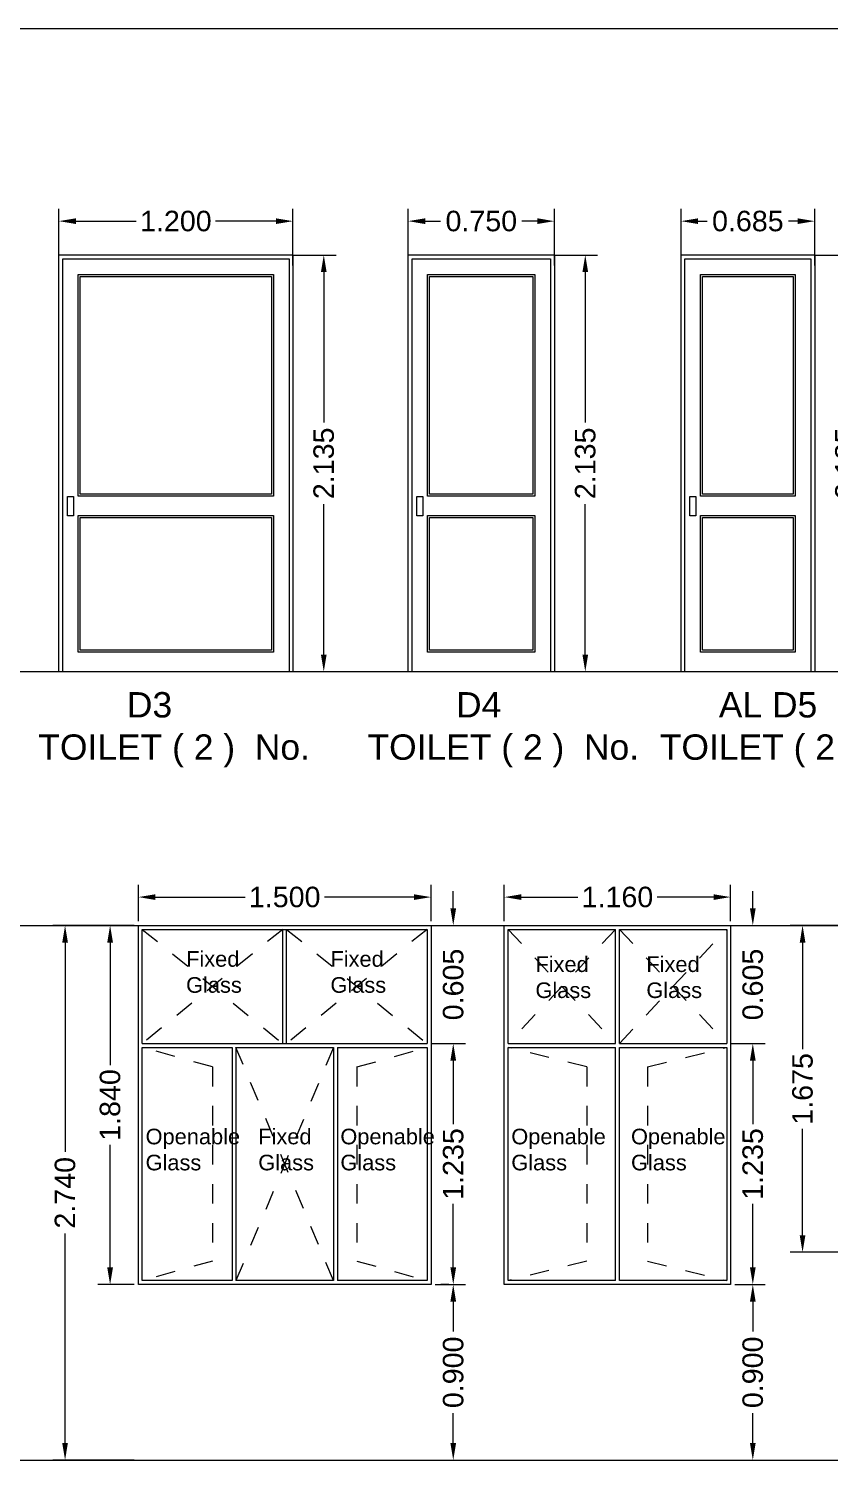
# Model space of a CAD drawing. Header units: millimetres. Extents: x 1898 to 3725, y 783 to 1532.
# Drawn here: x 3068.2 to 3072.3, y 1030.72 to 1038.1 of the extents above; entities that cross this region are included whole.
import ezdxf

# ---------------------------------------------------------------- set-up
doc = ezdxf.new("R2010")
doc.units = ezdxf.units.MM
doc.linetypes.add('DASHED2', pattern=[0.375, 0.25, -0.125])
doc.layers.get('Defpoints').update_dxf_attribs({"lineweight": 15})
for name, color, linetype, lineweight in [('dim.1', 6, 'Continuous', 18), ('Door', 54, 'Continuous', 18), ('FLOOR FINISH', 10, 'Continuous', 15), ('HIDDEN-2', 1, 'DASHED2', 9), ('Text-2', 180, 'Continuous', 25), ('Text.', 7, 'Continuous', 15), ('Window', 150, 'Continuous', 15)]:
    doc.layers.add(name, color=color, linetype=linetype, lineweight=lineweight)
doc.styles.add('L120', font='arial.ttf', dxfattribs={"height": 0.6})
doc.styles.add('Tabrej', font='arial.ttf')
doc.dimstyles.new('DIMEN', dxfattribs={"dimtxt": 0.3, "dimasz": 0.25, "dimexe": 0.18, "dimexo": 0.0625, "dimgap": 0.09, "dimtad": 0, "dimdec": 3, "dimzin": 0, "dimdsep": 46, "dimtxsty": 'Tabrej', "dimcen": 0, "dimclrd": 256, "dimclre": 256, "dimclrt": 7, "dimadec": 0, "dimazin": 0, "dimtfac": 1, "dimtdec": 3, "dimtofl": 0, "dimtmove": 0, "dimatfit": 1, "dimfxl": 0, "dimtolj": 1, "dimtzin": 0, "dimlwd": -1, "dimlwe": -1, "dimarcsym": 0})

# ---------------------------------------------------------------- blocks, each defined once
blk = doc.blocks.new('*D493')
at = {"layer": 'Defpoints', "color": 0, "lineweight": 15, "ltscale": 0.05, "transparency": 16777216}
for p in [(3069.5512, 1037.1193), (3068.3512, 1036.8695), (3069.5512, 1036.8695)]:
    blk.add_point(p, dxfattribs=at)
at = {"layer": 'dim.1', "ltscale": 0.05, "transparency": 16777216}
for p, q in [((3068.3512, 1036.8914), (3068.3512, 1037.1823)), ((3069.5512, 1036.8914), (3069.5512, 1037.1823)), ((3068.4387, 1037.1193), (3068.7477, 1037.1193)), ((3069.4637, 1037.1193), (3069.1548, 1037.1193))]:
    blk.add_line(p, q, dxfattribs=at)
at = {"layer": 'dim.1', "lineweight": 15, "ltscale": 0.05, "transparency": 16777216}
for points in [[(3068.4387, 1037.1339), (3068.4387, 1037.1047), (3068.3512, 1037.1193)], [(3069.4637, 1037.1339), (3069.4637, 1037.1047), (3069.5512, 1037.1193)]]:
    blk.add_solid(points, dxfattribs=at)
at = {"layer": 'dim.1', "color": 7, "ltscale": 0.05, "transparency": 16777216, "insert": (3068.9512, 1037.1193), "char_height": 0.105, "attachment_point": 5, "style": 'Tabrej'}
blk.add_mtext('\\A1;1.200', dxfattribs=at)
blk = doc.blocks.new('*D494')
at = {"layer": 'Defpoints', "color": 0, "lineweight": 15, "ltscale": 0.05, "transparency": 16777216}
for p in [(3069.5312, 1036.9458), (3069.7094, 1036.9458), (3069.5512, 1034.8108)]:
    blk.add_point(p, dxfattribs=at)
at = {"layer": 'dim.1', "ltscale": 0.05, "transparency": 16777216}
for p, q in [((3069.5531, 1036.9458), (3069.7724, 1036.9458)), ((3069.7094, 1036.8583), (3069.7094, 1036.0882)), ((3069.7094, 1034.8983), (3069.7094, 1035.6683)), ((3069.5731, 1034.8108), (3069.7724, 1034.8108))]:
    blk.add_line(p, q, dxfattribs=at)
at = {"layer": 'dim.1', "lineweight": 15, "ltscale": 0.05, "transparency": 16777216}
for points in [[(3069.6948, 1036.8583), (3069.7239, 1036.8583), (3069.7094, 1036.9458)], [(3069.6948, 1034.8983), (3069.7239, 1034.8983), (3069.7094, 1034.8108)]]:
    blk.add_solid(points, dxfattribs=at)
at = {"layer": 'dim.1', "color": 7, "ltscale": 0.05, "transparency": 16777216, "insert": (3069.7094, 1035.8783), "char_height": 0.105, "attachment_point": 5, "rotation": 90, "style": 'Tabrej'}
blk.add_mtext('\\A1;2.135', dxfattribs=at)
blk = doc.blocks.new('*D495')
at = {"layer": 'Defpoints', "color": 0, "lineweight": 15, "ltscale": 0.05, "transparency": 16777216}
for p in [(3070.8919, 1037.1193), (3070.1419, 1036.8695), (3070.8919, 1036.8695)]:
    blk.add_point(p, dxfattribs=at)
at = {"layer": 'dim.1', "ltscale": 0.05, "transparency": 16777216}
for p, q in [((3070.1419, 1036.8914), (3070.1419, 1037.1823)), ((3070.8919, 1036.8914), (3070.8919, 1037.1823)), ((3070.2294, 1037.1193), (3070.3084, 1037.1193)), ((3070.8044, 1037.1193), (3070.7254, 1037.1193))]:
    blk.add_line(p, q, dxfattribs=at)
at = {"layer": 'dim.1', "lineweight": 15, "ltscale": 0.05, "transparency": 16777216}
for points in [[(3070.2294, 1037.1339), (3070.2294, 1037.1047), (3070.1419, 1037.1193)], [(3070.8044, 1037.1339), (3070.8044, 1037.1047), (3070.8919, 1037.1193)]]:
    blk.add_solid(points, dxfattribs=at)
at = {"layer": 'dim.1', "color": 7, "ltscale": 0.05, "transparency": 16777216, "insert": (3070.5169, 1037.1193), "char_height": 0.105, "attachment_point": 5, "style": 'Tabrej'}
blk.add_mtext('\\A1;0.750', dxfattribs=at)
blk = doc.blocks.new('*D496')
at = {"layer": 'Defpoints', "color": 0, "lineweight": 15, "ltscale": 0.05, "transparency": 16777216}
for p in [(3070.8719, 1036.9458), (3071.05, 1036.9458), (3070.8919, 1034.8108)]:
    blk.add_point(p, dxfattribs=at)
at = {"layer": 'dim.1', "ltscale": 0.05, "transparency": 16777216}
for p, q in [((3070.8938, 1036.9458), (3071.113, 1036.9458)), ((3071.05, 1036.8583), (3071.05, 1036.0882)), ((3071.05, 1034.8983), (3071.05, 1035.6683)), ((3070.9138, 1034.8108), (3071.113, 1034.8108))]:
    blk.add_line(p, q, dxfattribs=at)
at = {"layer": 'dim.1', "lineweight": 15, "ltscale": 0.05, "transparency": 16777216}
for points in [[(3071.0354, 1036.8583), (3071.0646, 1036.8583), (3071.05, 1036.9458)], [(3071.0354, 1034.8983), (3071.0646, 1034.8983), (3071.05, 1034.8108)]]:
    blk.add_solid(points, dxfattribs=at)
at = {"layer": 'dim.1', "color": 7, "ltscale": 0.05, "transparency": 16777216, "insert": (3071.05, 1035.8783), "char_height": 0.105, "attachment_point": 5, "rotation": 90, "style": 'Tabrej'}
blk.add_mtext('\\A1;2.135', dxfattribs=at)
blk = doc.blocks.new('*D497')
at = {"layer": 'Defpoints', "color": 0, "lineweight": 15, "ltscale": 0.05, "transparency": 16777216}
for p in [(3072.2258, 1037.1193), (3071.5408, 1036.8695), (3072.2258, 1036.8695)]:
    blk.add_point(p, dxfattribs=at)
at = {"layer": 'dim.1', "ltscale": 0.05, "transparency": 16777216}
for p, q in [((3071.5408, 1036.8914), (3071.5408, 1037.1823)), ((3072.2258, 1036.8914), (3072.2258, 1037.1823)), ((3071.6283, 1037.1193), (3071.6742, 1037.1193)), ((3072.1383, 1037.1193), (3072.0923, 1037.1193))]:
    blk.add_line(p, q, dxfattribs=at)
at = {"layer": 'dim.1', "lineweight": 15, "ltscale": 0.05, "transparency": 16777216}
for points in [[(3071.6283, 1037.1339), (3071.6283, 1037.1047), (3071.5408, 1037.1193)], [(3072.1383, 1037.1339), (3072.1383, 1037.1047), (3072.2258, 1037.1193)]]:
    blk.add_solid(points, dxfattribs=at)
at = {"layer": 'dim.1', "color": 7, "ltscale": 0.05, "transparency": 16777216, "insert": (3071.8833, 1037.1193), "char_height": 0.105, "attachment_point": 5, "style": 'Tabrej'}
blk.add_mtext('\\A1;0.685', dxfattribs=at)
blk = doc.blocks.new('*D498')
at = {"layer": 'Defpoints', "color": 0, "lineweight": 15, "ltscale": 0.05, "transparency": 16777216}
for p in [(3072.2058, 1036.9458), (3072.3839, 1036.9458), (3072.2258, 1034.8108)]:
    blk.add_point(p, dxfattribs=at)
at = {"layer": 'dim.1', "ltscale": 0.05, "transparency": 16777216}
for p, q in [((3072.2276, 1036.9458), (3072.4469, 1036.9458)), ((3072.3839, 1036.8583), (3072.3839, 1036.0882)), ((3072.3839, 1034.8983), (3072.3839, 1035.6683)), ((3072.2476, 1034.8108), (3072.4469, 1034.8108))]:
    blk.add_line(p, q, dxfattribs=at)
at = {"layer": 'dim.1', "lineweight": 15, "ltscale": 0.05, "transparency": 16777216}
for points in [[(3072.3693, 1036.8583), (3072.3985, 1036.8583), (3072.3839, 1036.9458)], [(3072.3693, 1034.8983), (3072.3985, 1034.8983), (3072.3839, 1034.8108)]]:
    blk.add_solid(points, dxfattribs=at)
at = {"layer": 'dim.1', "color": 7, "ltscale": 0.05, "transparency": 16777216, "insert": (3072.3839, 1035.8783), "char_height": 0.105, "attachment_point": 5, "rotation": 90, "style": 'Tabrej'}
blk.add_mtext('\\A1;2.135', dxfattribs=at)
blk = doc.blocks.new('*D505')
at = {"layer": 'Defpoints', "color": 0, "lineweight": 15, "ltscale": 0.05, "transparency": 16777216}
for p in [(3070.3731, 1031.6703), (3070.2591, 1030.7703), (3070.3731, 1030.7703)]:
    blk.add_point(p, dxfattribs=at)
at = {"layer": 'dim.1', "ltscale": 0.05, "transparency": 16777216}
for p, q in [((3070.3512, 1031.6703), (3070.3101, 1031.6703)), ((3070.3731, 1031.5828), (3070.3731, 1031.4288)), ((3070.3731, 1030.8578), (3070.3731, 1031.0118)), ((3070.281, 1030.7703), (3070.4361, 1030.7703))]:
    blk.add_line(p, q, dxfattribs=at)
at = {"layer": 'dim.1', "lineweight": 15, "ltscale": 0.05, "transparency": 16777216}
for points in [[(3070.3585, 1031.5828), (3070.3876, 1031.5828), (3070.3731, 1031.6703)], [(3070.3585, 1030.8578), (3070.3876, 1030.8578), (3070.3731, 1030.7703)]]:
    blk.add_solid(points, dxfattribs=at)
at = {"layer": 'dim.1', "color": 7, "ltscale": 0.05, "transparency": 16777216, "insert": (3070.3731, 1031.2203), "char_height": 0.105, "attachment_point": 5, "rotation": 90, "style": 'Tabrej'}
blk.add_mtext('\\A1;0.900', dxfattribs=at)
blk = doc.blocks.new('*D506')
at = {"layer": 'Defpoints', "color": 0, "lineweight": 15, "ltscale": 0.05, "transparency": 16777216}
for p in [(3070.2591, 1033.5103), (3070.2391, 1032.9053), (3070.3731, 1032.9053)]:
    blk.add_point(p, dxfattribs=at)
at = {"layer": 'dim.1', "ltscale": 0.05, "transparency": 16777216}
for p, q in [((3070.3731, 1033.5978), (3070.3731, 1033.6853)), ((3070.281, 1033.5103), (3070.4361, 1033.5103)), ((3070.261, 1032.9053), (3070.4361, 1032.9053)), ((3070.3731, 1032.8178), (3070.3731, 1032.7303))]:
    blk.add_line(p, q, dxfattribs=at)
at = {"layer": 'dim.1', "lineweight": 15, "ltscale": 0.05, "transparency": 16777216}
for points in [[(3070.3585, 1033.5978), (3070.3876, 1033.5978), (3070.3731, 1033.5103)], [(3070.3585, 1032.8178), (3070.3876, 1032.8178), (3070.3731, 1032.9053)]]:
    blk.add_solid(points, dxfattribs=at)
at = {"layer": 'dim.1', "color": 7, "ltscale": 0.05, "transparency": 16777216, "insert": (3070.3731, 1033.2078), "char_height": 0.105, "attachment_point": 5, "rotation": 90, "style": 'Tabrej'}
blk.add_mtext('\\A1;0.605', dxfattribs=at)
blk = doc.blocks.new('*D507')
at = {"layer": 'Defpoints', "color": 0, "lineweight": 15, "ltscale": 0.05, "transparency": 16777216}
for p in [(3070.2391, 1032.9053), (3070.3731, 1032.9053), (3070.2591, 1031.6703)]:
    blk.add_point(p, dxfattribs=at)
at = {"layer": 'dim.1', "ltscale": 0.05, "transparency": 16777216}
for p, q in [((3070.261, 1032.9053), (3070.4361, 1032.9053)), ((3070.3731, 1032.8178), (3070.3731, 1032.4919)), ((3070.3731, 1031.7578), (3070.3731, 1032.0837)), ((3070.281, 1031.6703), (3070.4361, 1031.6703))]:
    blk.add_line(p, q, dxfattribs=at)
at = {"layer": 'dim.1', "lineweight": 15, "ltscale": 0.05, "transparency": 16777216}
for points in [[(3070.3585, 1032.8178), (3070.3876, 1032.8178), (3070.3731, 1032.9053)], [(3070.3585, 1031.7578), (3070.3876, 1031.7578), (3070.3731, 1031.6703)]]:
    blk.add_solid(points, dxfattribs=at)
at = {"layer": 'dim.1', "color": 7, "ltscale": 0.05, "transparency": 16777216, "insert": (3070.3731, 1032.2878), "char_height": 0.105, "attachment_point": 5, "rotation": 90, "style": 'Tabrej'}
blk.add_mtext('\\A1;1.235', dxfattribs=at)
blk = doc.blocks.new('*D508')
at = {"layer": 'Defpoints', "color": 0, "lineweight": 15, "ltscale": 0.05, "transparency": 16777216}
for p in [(3068.7591, 1033.6556), (3068.7591, 1033.5103), (3070.2591, 1033.5103)]:
    blk.add_point(p, dxfattribs=at)
at = {"layer": 'dim.1', "ltscale": 0.05, "transparency": 16777216}
for p, q in [((3068.7591, 1033.5322), (3068.7591, 1033.7186)), ((3070.2591, 1033.5322), (3070.2591, 1033.7186)), ((3068.8466, 1033.6556), (3069.3056, 1033.6556)), ((3070.1716, 1033.6556), (3069.7127, 1033.6556))]:
    blk.add_line(p, q, dxfattribs=at)
at = {"layer": 'dim.1', "lineweight": 15, "ltscale": 0.05, "transparency": 16777216}
for points in [[(3068.8466, 1033.6702), (3068.8466, 1033.641), (3068.7591, 1033.6556)], [(3070.1716, 1033.6702), (3070.1716, 1033.641), (3070.2591, 1033.6556)]]:
    blk.add_solid(points, dxfattribs=at)
at = {"layer": 'dim.1', "color": 7, "ltscale": 0.05, "transparency": 16777216, "insert": (3069.5091, 1033.6556), "char_height": 0.105, "attachment_point": 5, "style": 'Tabrej'}
blk.add_mtext('\\A1;1.500', dxfattribs=at)
blk = doc.blocks.new('*D509')
at = {"layer": 'Defpoints', "color": 0, "lineweight": 15, "ltscale": 0.05, "transparency": 16777216}
for p in [(3068.7591, 1033.5103), (3068.6141, 1031.6703), (3068.7591, 1031.6703)]:
    blk.add_point(p, dxfattribs=at)
at = {"layer": 'dim.1', "ltscale": 0.05, "transparency": 16777216}
for p, q in [((3068.7373, 1033.5103), (3068.5511, 1033.5103)), ((3068.6141, 1033.4228), (3068.6141, 1032.7938)), ((3068.6141, 1031.7578), (3068.6141, 1032.3868)), ((3068.7373, 1031.6703), (3068.5511, 1031.6703))]:
    blk.add_line(p, q, dxfattribs=at)
at = {"layer": 'dim.1', "lineweight": 15, "ltscale": 0.05, "transparency": 16777216}
for points in [[(3068.5995, 1033.4228), (3068.6287, 1033.4228), (3068.6141, 1033.5103)], [(3068.5995, 1031.7578), (3068.6287, 1031.7578), (3068.6141, 1031.6703)]]:
    blk.add_solid(points, dxfattribs=at)
at = {"layer": 'dim.1', "color": 7, "ltscale": 0.05, "transparency": 16777216, "insert": (3068.6141, 1032.5903), "char_height": 0.105, "attachment_point": 5, "rotation": 90, "style": 'Tabrej'}
blk.add_mtext('\\A1;1.840', dxfattribs=at)
blk = doc.blocks.new('*D510')
at = {"layer": 'Defpoints', "color": 0, "lineweight": 15, "ltscale": 0.05, "transparency": 16777216}
for p in [(3068.7591, 1033.5103), (3068.3832, 1030.7703), (3068.7591, 1030.7703)]:
    blk.add_point(p, dxfattribs=at)
at = {"layer": 'dim.1', "ltscale": 0.05, "transparency": 16777216}
for p, q in [((3068.7373, 1033.5103), (3068.3202, 1033.5103)), ((3068.3832, 1033.4228), (3068.3832, 1032.3497)), ((3068.3832, 1030.8578), (3068.3832, 1031.9309)), ((3068.7373, 1030.7703), (3068.3202, 1030.7703))]:
    blk.add_line(p, q, dxfattribs=at)
at = {"layer": 'dim.1', "lineweight": 15, "ltscale": 0.05, "transparency": 16777216}
for points in [[(3068.3686, 1033.4228), (3068.3977, 1033.4228), (3068.3832, 1033.5103)], [(3068.3686, 1030.8578), (3068.3977, 1030.8578), (3068.3832, 1030.7703)]]:
    blk.add_solid(points, dxfattribs=at)
at = {"layer": 'dim.1', "color": 7, "ltscale": 0.05, "transparency": 16777216, "insert": (3068.3832, 1032.1403), "char_height": 0.105, "attachment_point": 5, "rotation": 90, "style": 'Tabrej'}
blk.add_mtext('\\A1;2.740', dxfattribs=at)
blk = doc.blocks.new('*D513')
at = {"layer": 'Defpoints', "color": 0, "lineweight": 15, "ltscale": 0.05, "transparency": 16777216}
for p in [(3071.7948, 1033.5103), (3071.7748, 1032.9053), (3071.9087, 1032.9053)]:
    blk.add_point(p, dxfattribs=at)
at = {"layer": 'dim.1', "ltscale": 0.05, "transparency": 16777216}
for p, q in [((3071.9087, 1033.5978), (3071.9087, 1033.6853)), ((3071.8167, 1033.5103), (3071.9717, 1033.5103)), ((3071.7967, 1032.9053), (3071.9717, 1032.9053)), ((3071.9087, 1032.8178), (3071.9087, 1032.7303))]:
    blk.add_line(p, q, dxfattribs=at)
at = {"layer": 'dim.1', "lineweight": 15, "ltscale": 0.05, "transparency": 16777216}
for points in [[(3071.8941, 1033.5978), (3071.9233, 1033.5978), (3071.9087, 1033.5103)], [(3071.8941, 1032.8178), (3071.9233, 1032.8178), (3071.9087, 1032.9053)]]:
    blk.add_solid(points, dxfattribs=at)
at = {"layer": 'dim.1', "color": 7, "ltscale": 0.05, "transparency": 16777216, "insert": (3071.9087, 1033.2078), "char_height": 0.105, "attachment_point": 5, "rotation": 90, "style": 'Tabrej'}
blk.add_mtext('\\A1;0.605', dxfattribs=at)
blk = doc.blocks.new('*D514')
at = {"layer": 'Defpoints', "color": 0, "lineweight": 15, "ltscale": 0.05, "transparency": 16777216}
for p in [(3071.7748, 1032.9053), (3071.9087, 1032.9053), (3071.7948, 1031.6703)]:
    blk.add_point(p, dxfattribs=at)
at = {"layer": 'dim.1', "ltscale": 0.05, "transparency": 16777216}
for p, q in [((3071.7967, 1032.9053), (3071.9717, 1032.9053)), ((3071.9087, 1032.8178), (3071.9087, 1032.4919)), ((3071.9087, 1031.7578), (3071.9087, 1032.0837)), ((3071.8167, 1031.6703), (3071.9717, 1031.6703))]:
    blk.add_line(p, q, dxfattribs=at)
at = {"layer": 'dim.1', "lineweight": 15, "ltscale": 0.05, "transparency": 16777216}
for points in [[(3071.8941, 1032.8178), (3071.9233, 1032.8178), (3071.9087, 1032.9053)], [(3071.8941, 1031.7578), (3071.9233, 1031.7578), (3071.9087, 1031.6703)]]:
    blk.add_solid(points, dxfattribs=at)
at = {"layer": 'dim.1', "color": 7, "ltscale": 0.05, "transparency": 16777216, "insert": (3071.9087, 1032.2878), "char_height": 0.105, "attachment_point": 5, "rotation": 90, "style": 'Tabrej'}
blk.add_mtext('\\A1;1.235', dxfattribs=at)
blk = doc.blocks.new('*D515')
at = {"layer": 'Defpoints', "color": 0, "lineweight": 15, "ltscale": 0.05, "transparency": 16777216}
for p in [(3070.6348, 1033.6556), (3070.6348, 1033.5103), (3071.7948, 1033.5103)]:
    blk.add_point(p, dxfattribs=at)
at = {"layer": 'dim.1', "ltscale": 0.05, "transparency": 16777216}
for p, q in [((3070.6348, 1033.5322), (3070.6348, 1033.7186)), ((3071.7948, 1033.5322), (3071.7948, 1033.7186)), ((3070.7223, 1033.6556), (3071.0113, 1033.6556)), ((3071.7073, 1033.6556), (3071.4183, 1033.6556))]:
    blk.add_line(p, q, dxfattribs=at)
at = {"layer": 'dim.1', "lineweight": 15, "ltscale": 0.05, "transparency": 16777216}
for points in [[(3070.7223, 1033.6702), (3070.7223, 1033.641), (3070.6348, 1033.6556)], [(3071.7073, 1033.6702), (3071.7073, 1033.641), (3071.7948, 1033.6556)]]:
    blk.add_solid(points, dxfattribs=at)
at = {"layer": 'dim.1', "color": 7, "ltscale": 0.05, "transparency": 16777216, "insert": (3071.2148, 1033.6556), "char_height": 0.105, "attachment_point": 5, "style": 'Tabrej'}
blk.add_mtext('\\A1;1.160', dxfattribs=at)
blk = doc.blocks.new('*D516')
at = {"layer": 'Defpoints', "color": 0, "lineweight": 15, "ltscale": 0.05, "transparency": 16777216}
for p in [(3071.8646, 1031.6703), (3071.863, 1030.7703), (3071.9087, 1030.7703)]:
    blk.add_point(p, dxfattribs=at)
at = {"layer": 'dim.1', "ltscale": 0.05, "transparency": 16777216}
for p, q in [((3071.8865, 1031.6703), (3071.9717, 1031.6703)), ((3071.9087, 1031.5828), (3071.9087, 1031.4288)), ((3071.9087, 1030.8578), (3071.9087, 1031.0118)), ((3071.8848, 1030.7703), (3071.9717, 1030.7703))]:
    blk.add_line(p, q, dxfattribs=at)
at = {"layer": 'dim.1', "lineweight": 15, "ltscale": 0.05, "transparency": 16777216}
for points in [[(3071.8941, 1031.5828), (3071.9233, 1031.5828), (3071.9087, 1031.6703)], [(3071.8941, 1030.8578), (3071.9233, 1030.8578), (3071.9087, 1030.7703)]]:
    blk.add_solid(points, dxfattribs=at)
at = {"layer": 'dim.1', "color": 7, "ltscale": 0.05, "transparency": 16777216, "insert": (3071.9087, 1031.2203), "char_height": 0.105, "attachment_point": 5, "rotation": 90, "style": 'Tabrej'}
blk.add_mtext('\\A1;0.900', dxfattribs=at)
blk = doc.blocks.new('*D539')
at = {"layer": 'Defpoints', "color": 0, "lineweight": 15, "ltscale": 0.05, "transparency": 16777216}
for p in [(3072.3747, 1033.5103), (3072.1637, 1031.8353), (3072.3747, 1031.8353)]:
    blk.add_point(p, dxfattribs=at)
at = {"layer": 'dim.1', "ltscale": 0.05, "transparency": 16777216}
for p, q in [((3072.3528, 1033.5103), (3072.1007, 1033.5103)), ((3072.1637, 1033.4228), (3072.1637, 1032.8769)), ((3072.1637, 1031.9228), (3072.1637, 1032.4687)), ((3072.3528, 1031.8353), (3072.1007, 1031.8353))]:
    blk.add_line(p, q, dxfattribs=at)
at = {"layer": 'dim.1', "lineweight": 15, "ltscale": 0.05, "transparency": 16777216}
for points in [[(3072.1492, 1033.4228), (3072.1783, 1033.4228), (3072.1637, 1033.5103)], [(3072.1492, 1031.9228), (3072.1783, 1031.9228), (3072.1637, 1031.8353)]]:
    blk.add_solid(points, dxfattribs=at)
at = {"layer": 'dim.1', "color": 7, "ltscale": 0.05, "transparency": 16777216, "insert": (3072.1637, 1032.6728), "char_height": 0.105, "attachment_point": 5, "rotation": 90, "style": 'Tabrej'}
blk.add_mtext('\\A1;1.675', dxfattribs=at)

msp = doc.modelspace()

# ---------------------------------------------------------------- linework, layer by layer
at = {"layer": 'Defpoints', "linetype": 'Continuous'}
msp.add_lwpolyline([(3090.4188, 1038.1049), (3058.7506, 1038.1049), (3058.7506, 1023.9228), (3090.4188, 1023.9228)], close=True, dxfattribs=at)
at = {"layer": 'Door', "ltscale": 0.05}
for p, q in [((3068.3512, 1034.8108), (3068.3512, 1036.9458)), ((3069.5512, 1036.9458), (3068.3512, 1036.9458)), ((3069.5512, 1036.9458), (3069.5512, 1034.8108)), ((3070.1419, 1034.8108), (3070.1419, 1036.9458)), ((3070.8919, 1036.9458), (3070.1419, 1036.9458)), ((3070.8919, 1036.9458), (3070.8919, 1034.8108)), ((3071.5408, 1034.8108), (3071.5408, 1036.9458)), ((3072.2258, 1036.9458), (3071.5408, 1036.9458)), ((3072.2258, 1036.9458), (3072.2258, 1034.8108))]:
    msp.add_line(p, q, dxfattribs=at)
for points in [[(3068.3712, 1034.8108), (3068.3712, 1036.9258), (3069.5312, 1036.9258), (3069.5312, 1034.8108)], [(3070.1619, 1034.8108), (3070.1619, 1036.9258), (3070.8719, 1036.9258), (3070.8719, 1034.8108)], [(3071.5608, 1034.8108), (3071.5608, 1036.9258), (3072.2058, 1036.9258), (3072.2058, 1034.8108)]]:
    msp.add_lwpolyline(points, dxfattribs=at)
for points in [[(3068.4512, 1036.8458), (3069.4512, 1036.8458), (3069.4512, 1035.7108), (3068.4512, 1035.7108)], [(3070.2419, 1036.8458), (3070.7919, 1036.8458), (3070.7919, 1035.7108), (3070.2419, 1035.7108)], [(3071.6408, 1036.8458), (3072.1258, 1036.8458), (3072.1258, 1035.7108), (3071.6408, 1035.7108)], [(3068.4612, 1036.8358), (3069.4412, 1036.8358), (3069.4412, 1035.7208), (3068.4612, 1035.7208)], [(3070.2519, 1036.8358), (3070.7819, 1036.8358), (3070.7819, 1035.7208), (3070.2519, 1035.7208)], [(3071.6508, 1036.8358), (3072.1158, 1036.8358), (3072.1158, 1035.7208), (3071.6508, 1035.7208)], [(3068.3963, 1035.7086), (3068.4263, 1035.7086), (3068.4263, 1035.6086), (3068.3963, 1035.6086)], [(3070.187, 1035.7086), (3070.217, 1035.7086), (3070.217, 1035.6086), (3070.187, 1035.6086)], [(3071.5858, 1035.7086), (3071.6158, 1035.7086), (3071.6158, 1035.6086), (3071.5858, 1035.6086)], [(3068.4512, 1035.6108), (3069.4512, 1035.6108), (3069.4512, 1034.9108), (3068.4512, 1034.9108)], [(3068.4612, 1035.6008), (3069.4412, 1035.6008), (3069.4412, 1034.9208), (3068.4612, 1034.9208)], [(3070.2419, 1035.6108), (3070.7919, 1035.6108), (3070.7919, 1034.9108), (3070.2419, 1034.9108)], [(3070.2519, 1035.6008), (3070.7819, 1035.6008), (3070.7819, 1034.9208), (3070.2519, 1034.9208)], [(3071.6408, 1035.6108), (3072.1258, 1035.6108), (3072.1258, 1034.9108), (3071.6408, 1034.9108)], [(3071.6508, 1035.6008), (3072.1158, 1035.6008), (3072.1158, 1034.9208), (3071.6508, 1034.9208)]]:
    msp.add_lwpolyline(points, close=True, dxfattribs=at)
at = {"layer": 'FLOOR FINISH', "ltscale": 0.05}
for p, q in [((3061.7483, 1034.8108), (3077.0924, 1034.8108)), ((3059.3018, 1033.5103), (3081.4237, 1033.5103)), ((3059.223, 1030.7703), (3081.7263, 1030.7703))]:
    msp.add_line(p, q, dxfattribs=at)
at = {"layer": 'HIDDEN-2', "ltscale": 0.15}
for p, q in [((3069.4991, 1033.4903), (3068.7791, 1032.9053)), ((3068.7791, 1033.4903), (3069.4991, 1032.9053)), ((3070.2391, 1033.4903), (3069.5191, 1032.9053)), ((3069.5191, 1033.4903), (3070.2391, 1032.9053)), ((3071.2048, 1033.4903), (3070.6548, 1032.9053)), ((3070.6548, 1033.4903), (3071.2048, 1032.9053)), ((3071.2248, 1032.9053), (3071.7748, 1033.4903)), ((3071.2248, 1033.4903), (3071.7748, 1032.9053)), ((3069.1391, 1032.7853), (3068.7791, 1032.8853)), ((3069.7591, 1032.8853), (3069.2591, 1031.6903)), ((3069.7591, 1031.6903), (3069.2591, 1032.8853)), ((3069.8791, 1032.7853), (3070.2391, 1032.8853)), ((3071.0578, 1032.7853), (3070.6548, 1032.8853)), ((3071.3691, 1032.7853), (3071.7748, 1032.8853)), ((3069.1391, 1032.7853), (3069.1391, 1031.7903)), ((3069.8791, 1032.7853), (3069.8791, 1031.7903)), ((3071.0578, 1032.7853), (3071.0578, 1031.7903)), ((3071.3691, 1032.7853), (3071.3691, 1031.7903)), ((3069.1391, 1031.7903), (3068.7791, 1031.6903)), ((3069.8791, 1031.7903), (3070.2391, 1031.6903)), ((3071.0578, 1031.7903), (3070.6548, 1031.6903)), ((3071.3691, 1031.7903), (3071.7748, 1031.6903))]:
    msp.add_line(p, q, dxfattribs=at)
at = {"layer": 'Window', "ltscale": 0.05}
for p, q in [((3068.7591, 1033.5103), (3070.2591, 1033.5103)), ((3068.7591, 1031.6703), (3068.7591, 1033.5103)), ((3068.7791, 1032.9053), (3068.7791, 1033.4903)), ((3068.7791, 1033.4903), (3070.2391, 1033.4903)), ((3069.4991, 1032.9053), (3069.4991, 1033.4903)), ((3069.5191, 1032.9053), (3069.5191, 1033.4903)), ((3070.2391, 1033.4903), (3070.2391, 1032.9053)), ((3070.2591, 1033.5103), (3070.2591, 1031.6703)), ((3070.6348, 1033.5103), (3071.7948, 1033.5103)), ((3070.6348, 1031.6703), (3070.6348, 1033.5103)), ((3070.6548, 1032.9053), (3070.6548, 1033.4903)), ((3070.6548, 1033.4903), (3071.2048, 1033.4903)), ((3071.2048, 1032.9053), (3071.2048, 1033.4903)), ((3071.2248, 1033.4903), (3071.7748, 1033.4903)), ((3071.2248, 1032.9053), (3071.2248, 1033.4903)), ((3071.7748, 1033.4903), (3071.7748, 1032.9053)), ((3071.7948, 1033.5103), (3071.7948, 1031.6703)), ((3068.7791, 1032.9053), (3070.2391, 1032.9053)), ((3068.7791, 1032.8853), (3069.2391, 1032.8853)), ((3069.2391, 1032.8853), (3069.2391, 1031.6903)), ((3069.2591, 1032.8853), (3069.2591, 1031.6903)), ((3069.2591, 1032.8853), (3069.7591, 1032.8853)), ((3069.7591, 1032.8853), (3069.7591, 1031.6903)), ((3069.7791, 1032.8853), (3069.7791, 1031.6903)), ((3069.7791, 1032.8853), (3070.2391, 1032.8853)), ((3070.6548, 1032.9053), (3071.2048, 1032.9053)), ((3070.6548, 1031.6903), (3070.6548, 1032.8853)), ((3070.6548, 1032.8853), (3071.2048, 1032.8853)), ((3071.2048, 1031.6903), (3071.2048, 1032.8853)), ((3071.2248, 1032.9053), (3071.7748, 1032.9053)), ((3071.2248, 1032.8853), (3071.7748, 1032.8853)), ((3071.2248, 1031.6903), (3071.2248, 1032.8853)), ((3071.7748, 1032.8853), (3071.7748, 1031.6903)), ((3070.2591, 1031.6703), (3068.7591, 1031.6703)), ((3071.7948, 1031.6703), (3070.6348, 1031.6703)), ((3071.2048, 1031.6903), (3070.6548, 1031.6903)), ((3071.7748, 1031.6903), (3071.2248, 1031.6903))]:
    msp.add_line(p, q, dxfattribs=at)
for points in [[(3069.2391, 1031.6903), (3068.7791, 1031.6903), (3068.7791, 1032.8853)], [(3070.2391, 1032.8853), (3070.2391, 1031.6903), (3069.7791, 1031.6903)], [(3069.7591, 1031.6903), (3069.2591, 1031.6903)]]:
    msp.add_lwpolyline(points, dxfattribs=at)

# ---------------------------------------------------------------- texts
at = {"layer": 'Text-2', "ltscale": 0.05, "char_height": 0.13, "attachment_point": 1, "rotation": 0, "style": 'L120'}
for s, insert, width in [('         D3 \\PTOILET ( 2 )  No.', (3068.246, 1034.706), 2.390044), ('         D4 \\PTOILET ( 2 )  No.', (3069.9333, 1034.706), 1.940044), ('        AL D5\\P  TOILET ( 2 )  No.', (3071.3309, 1034.706), 1.940044)]:
    msp.add_mtext(s, dxfattribs=dict(at, insert=insert, width=width))
at = {"layer": 'Text.', "ltscale": 0.05, "char_height": 0.08, "attachment_point": 1, "style": 'L120'}
for s, insert, width in [('{\\fArial|b0|i0|c0|p34;Fixed \\PGlass}', (3069.0035, 1033.3787), 0.304154), ('{\\fArial|b0|i0|c0|p34;Fixed \\PGlass}', (3069.7435, 1033.3787), 0.304154), ('{\\fArial|b0|i0|c0|p34;Fixed \\PGlass}', (3070.7943, 1033.3517), 0.304154), ('{\\fArial|b0|i0|c0|p34;Fixed \\PGlass}', (3071.363, 1033.3517), 0.348238), ('{\\fArial|b0|i0|c0|p34;Openable \\PGlass}', (3068.7959, 1032.4687), 0.449601), ('{\\fArial|b0|i0|c0|p34;Fixed \\PGlass}', (3069.3735, 1032.4687), 0.304154), ('{\\fArial|b0|i0|c0|p34;Openable \\PGlass}', (3069.7944, 1032.4687), 0.449601), ('{\\fArial|b0|i0|c0|p34;Openable \\PGlass}', (3070.6707, 1032.4687), 0.449601), ('{\\fArial|b0|i0|c0|p34;Openable \\PGlass}', (3071.2843, 1032.4687), 0.495355)]:
    msp.add_mtext(s, dxfattribs=dict(at, insert=insert, width=width))

# ---------------------------------------------------------------- dimensions: what is measured, and where the dimension line sits
at = {"layer": 'dim.1', "ltscale": 0.05}
for base, p1, p2, picture, middle in [((3069.5512, 1037.1193), (3068.3512, 1036.8695), (3069.5512, 1036.8695), '*D493', (3068.9512, 1037.1193)), ((3070.8919, 1037.1193), (3070.1419, 1036.8695), (3070.8919, 1036.8695), '*D495', (3070.5169, 1037.1193)), ((3072.2258, 1037.1193), (3071.5408, 1036.8695), (3072.2258, 1036.8695), '*D497', (3071.8833, 1037.1193)), ((3068.7591, 1033.6556), (3070.2591, 1033.5103), (3068.7591, 1033.5103), '*D508', (3069.5091, 1033.6556)), ((3070.6348, 1033.6556), (3071.7948, 1033.5103), (3070.6348, 1033.5103), '*D515', (3071.2148, 1033.6556))]:
    dim = msp.add_linear_dim(base=base, p1=p1, p2=p2, dimstyle='DIMEN', override={"dimscale": 0.35}, dxfattribs=at)
    dim.commit()
    dim.dimension.update_dxf_attribs({"geometry": picture, "text_midpoint": middle})
for base, p1, p2, picture, middle in [((3069.7094, 1036.9458), (3069.5512, 1034.8108), (3069.5312, 1036.9458), '*D494', (3069.7094, 1035.8783)), ((3071.05, 1036.9458), (3070.8919, 1034.8108), (3070.8719, 1036.9458), '*D496', (3071.05, 1035.8783)), ((3072.3839, 1036.9458), (3072.2258, 1034.8108), (3072.2058, 1036.9458), '*D498', (3072.3839, 1035.8783)), ((3070.3731, 1032.9053), (3070.2591, 1033.5103), (3070.2391, 1032.9053), '*D506', (3070.3731, 1033.2078)), ((3071.9087, 1032.9053), (3071.7948, 1033.5103), (3071.7748, 1032.9053), '*D513', (3071.9087, 1033.2078)), ((3068.3832, 1030.7703), (3068.7591, 1033.5103), (3068.7591, 1030.7703), '*D510', (3068.3832, 1032.1403)), ((3068.6141, 1031.6703), (3068.7591, 1033.5103), (3068.7591, 1031.6703), '*D509', (3068.6141, 1032.5903)), ((3072.1637, 1031.8353), (3072.3747, 1033.5103), (3072.3747, 1031.8353), '*D539', (3072.1637, 1032.6728)), ((3070.3731, 1032.9053), (3070.2591, 1031.6703), (3070.2391, 1032.9053), '*D507', (3070.3731, 1032.2878)), ((3071.9087, 1032.9053), (3071.7948, 1031.6703), (3071.7748, 1032.9053), '*D514', (3071.9087, 1032.2878)), ((3070.3731, 1030.7703), (3070.3731, 1031.6703), (3070.2591, 1030.7703), '*D505', (3070.3731, 1031.2203))]:
    dim = msp.add_linear_dim(base=base, p1=p1, p2=p2, angle=90, dimstyle='DIMEN', override={"dimscale": 0.35}, dxfattribs=at)
    dim.commit()
    dim.dimension.update_dxf_attribs({"geometry": picture, "text_midpoint": middle})
dim = msp.add_linear_dim(base=(3071.9087, 1030.7703), p1=(3071.8646, 1031.6703), p2=(3071.863, 1030.7703), angle=90, dimstyle='DIMEN', override={"dimscale": 0.35}, dxfattribs=at)
dim.commit()
dim.dimension.update_dxf_attribs({"geometry": '*D516', "text_midpoint": (3071.9087, 1031.2203), "dimtype": 160})

doc.saveas('drawing.dxf')
